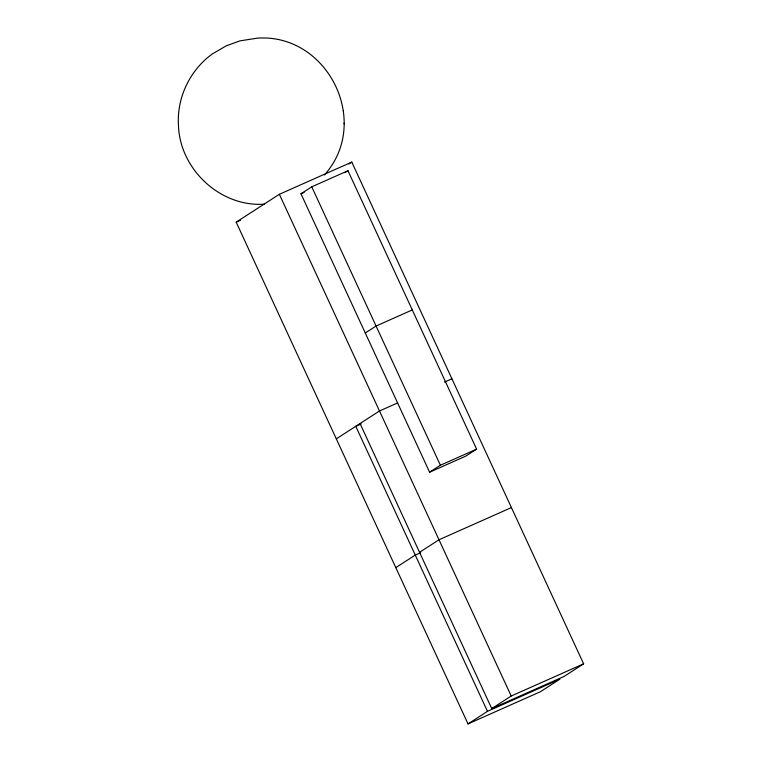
<?xml version="1.0" encoding="UTF-8"?>
<svg xmlns="http://www.w3.org/2000/svg" width="762" height="762" viewBox="0 0 762 762"><rect width="100%" height="100%" fill="white"/><g stroke="black" fill="none" stroke-linecap="round" stroke-linejoin="round"><path stroke-width="1.14" d="M264.309 204.168C220.085 207.254 179.451 168.859 178.441 124.778C176.841 97.374 190.09 69.952 212.35 53.921L226.362 45.777L240.001 40.862L257.356 38.148C327.574 33.223 371.894 121.939 324.46 174.946M468.02 723.9L487.47 711.346L559.899 679.152L540.448 691.706L468.02 723.9L236.182 222.161L279.368 194.291L351.787 162.096L583.625 663.835L564.175 676.389L491.747 708.584L360.035 423.539M300.961 193.786L311.753 186.823L347.967 170.726L476.612 449.142L465.811 456.105L429.606 472.202L300.961 193.786L304.152 192.367M348.844 164.001L351.787 162.096M345.015 172.622L347.967 170.726M365.284 332.994L376.076 326.031L412.29 309.934M336.309 438.855L379.495 410.985L397.593 402.936M429.606 472.202L440.398 465.239L476.612 449.142M395.821 567.633L415.271 555.079L420.672 552.679M419.548 552.317L438.998 539.763L511.416 507.578M491.747 708.584L511.197 696.03L583.625 663.835M236.182 222.161L240.506 220.237M444.456 382.105L451.914 378.79M361.169 423.891L355.768 426.301L487.47 711.346M311.753 186.823L440.398 465.239M279.368 194.291L511.197 696.03M343.414 110.461L343.481 111.204M344.081 123.12L344.148 123.815"/></g></svg>
